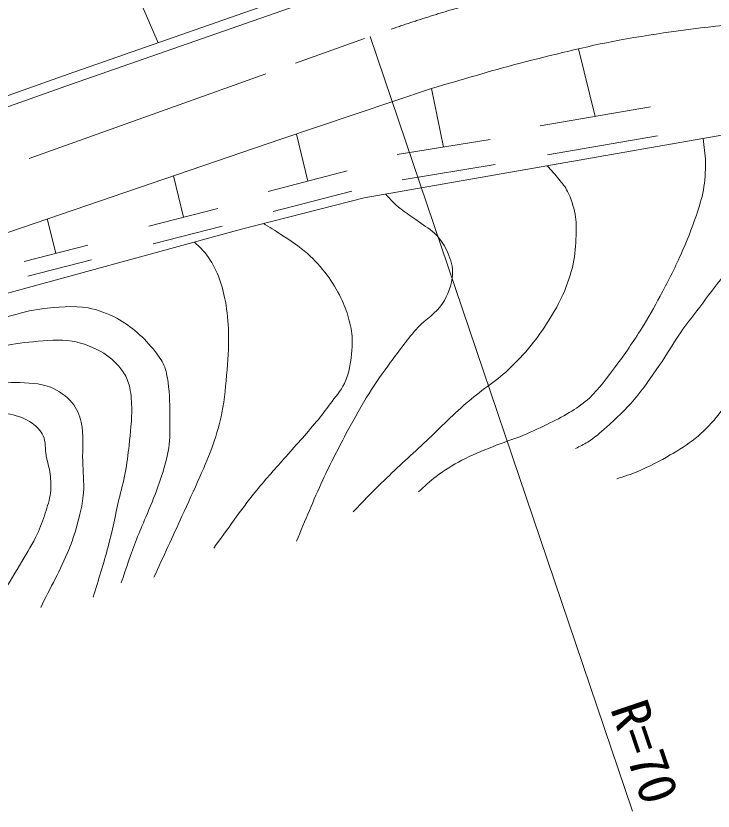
# Model space of a CAD drawing. Units: millimetres, scale not verified. Extents: x 40000 to 680000, y 20000 to 380000.
# Drawn here: x 500178 to 533462, y 264762 to 302706 of the extents above; entities that cross this region are included whole.
import ezdxf
from ezdxf.enums import TextEntityAlignment as Align

# ---------------------------------------------------------------- set-up
doc = ezdxf.new("R2010")
doc.units = ezdxf.units.MM
doc.header["$LTSCALE"] = 1000
doc.linetypes.add('CHAIN', pattern=[18.5, 12, -1.5, 3.5, -1.5])
for name, color, linetype, lineweight in [('M-BGD', 7, 'Continuous', 13), ('M-BMK', 2, 'CHAIN', 13), ('M-BMK-SRVR', 3, 'Continuous', 13)]:
    doc.layers.add(name, color=color, linetype=linetype, lineweight=lineweight)
doc.styles.add('ＭＳ ゴシック', font='')
doc.styles.get('ＭＳ ゴシック').set_extended_font_data('MS Gothic')

msp = doc.modelspace()

# ---------------------------------------------------------------- linework, layer by layer
at = {"layer": 'M-BGD'}
for p, q in [((505966, 303763), (506968, 301426)), ((527836, 297912), (527035, 301137)), ((520593, 296448), (520013, 299244)), ((530467, 298371), (525206, 297453)), ((514107, 294821), (513570, 297068)), ((522814, 296807), (518372, 296089)), ((530810, 296989), (525549, 296070)), ((523062, 295608), (518620, 294890)), ((515986, 295313), (512228, 294328)), ((508176, 293097), (507699, 295068)), ((516216, 294350), (512459, 293365)), ((509821, 293515), (506531, 292680)), ((502090, 291377), (501678, 293015)), ((510026, 292670), (506736, 291835)), ((503610, 291762), (500571, 290993)), ((503787, 291060), (500747, 290291))]:
    msp.add_line(p, q, dxfattribs=at)
for points in [[(437424, 284497), (444302, 283416), (448073, 283392), (451248, 283551), (453470, 283795), (456489, 284298), (459891, 285023), (464064, 286152), (469942, 288262), (475889, 290359), (481157, 292270), (488785, 294998), (502666, 299920), (514436, 304038), (516918, 304959), (519974, 305968), (523785, 306977), (527119, 307705), (530458, 308266), (532449, 308481)], [(437269, 284015), (444261, 282916), (448084, 282892), (451287, 283052), (453539, 283300), (456582, 283807), (460008, 284537), (464214, 285675), (470110, 287791), (476057, 289888), (481327, 291799), (488953, 294527), (502832, 299449), (514606, 303568), (517083, 304487), (520117, 305489), (523902, 306491), (527214, 307214), (530526, 307771), (532503, 307984)], [(456381, 275778), (467289, 279312), (477331, 282582), (485222, 287431), (499845, 292390), (512833, 296819), (520026, 299248)], [(485222, 287431), (494197, 287942), (510953, 292532), (516807, 294024), (534510, 297123), (539627, 293087), (550817, 285962)]]:
    msp.add_lwpolyline(points, dxfattribs=at)
for points, knots in [([(520026, 299248), (521416, 299643), (522796, 300073), (524195, 300434), (525780, 300843), (527368, 301246), (528978, 301543), (530857, 301890), (532756, 302139), (534659, 302328), (536235, 302484), (537819, 302567), (539402, 302614), (540900, 302660), (542400, 302670), (543898, 302614), (545629, 302551), (547354, 302364), (549081, 302232), (551814, 302023), (554547, 301817), (557278, 301586), (563498, 301061), (569711, 300464), (575928, 299903)], [0, 0, 0, 0, 1, 1, 1, 2, 2, 2, 3, 3, 3, 4, 4, 4, 5, 5, 5, 6, 6, 6, 7, 7, 7, 8, 8, 8, 8]), ([(519402, 279993), (519682, 280241), (519943, 280512), (520243, 280735), (520629, 281024), (521042, 281277), (521467, 281502), (521937, 281751), (522435, 281945), (522927, 282146), (523417, 282345), (523924, 282499), (524412, 282702), (524839, 282881), (525259, 283076), (525673, 283284), (526030, 283462), (526389, 283638), (526725, 283853), (527015, 284038), (527304, 284234), (527554, 284471), (528027, 284921), (528410, 285459), (528803, 285980), (529246, 286567), (529661, 287176), (530052, 287799), (530366, 288298), (530653, 288813), (530931, 289333), (531279, 289983), (531620, 290638), (531920, 291312), (532196, 291931), (532447, 292562), (532663, 293205), (532793, 293594), (532925, 293987), (532997, 294392), (533074, 294832), (533101, 295282), (533096, 295728), (533091, 296106), (533021, 296480), (532984, 296856)], [0, 0, 0, 0, 1, 1, 1, 2, 2, 2, 3, 3, 3, 4, 4, 4, 5, 5, 5, 6, 6, 6, 7, 7, 7, 8, 8, 8, 9, 9, 9, 10, 10, 10, 11, 11, 11, 12, 12, 12, 13, 13, 13, 14, 14, 14, 15, 15, 15, 15]), ([(516277, 279048), (516728, 279506), (517171, 279973), (517631, 280421), (518293, 281066), (518981, 281682), (519654, 282314), (520329, 282950), (520976, 283617), (521676, 284225), (522321, 284785), (523053, 285242), (523680, 285821), (524073, 286183), (524437, 286577), (524775, 286990), (525078, 287361), (525356, 287753), (525610, 288159), (525866, 288569), (526110, 288990), (526303, 289433), (526505, 289900), (526678, 290383), (526785, 290881), (526879, 291318), (526909, 291769), (526921, 292217), (526930, 292559), (526934, 292906), (526872, 293243), (526802, 293619), (526684, 293990), (526513, 294332), (526407, 294544), (526251, 294727), (526105, 294913), (525929, 295137), (525730, 295340), (525542, 295553)], [0, 0, 0, 0, 1, 1, 1, 2, 2, 2, 3, 3, 3, 4, 4, 4, 5, 5, 5, 6, 6, 6, 7, 7, 7, 8, 8, 8, 9, 9, 9, 10, 10, 10, 11, 11, 11, 12, 12, 12, 13, 13, 13, 13]), ([(526896, 282061), (527090, 282164), (527293, 282250), (527477, 282370), (527794, 282577), (528085, 282823), (528368, 283075), (528838, 283494), (529293, 283934), (529704, 284411), (530139, 284916), (530512, 285471), (530891, 286019), (531254, 286544), (531565, 287104), (531930, 287627), (532170, 287970), (532433, 288296), (532685, 288629), (533059, 289125), (533423, 289628), (533811, 290114), (534151, 290539), (534516, 290943), (534862, 291363), (535142, 291702), (535431, 292035), (535691, 292390), (535898, 292673), (536112, 292956), (536272, 293268), (536442, 293598), (536569, 293950), (536668, 294307), (536757, 294626), (536785, 294958), (536843, 295283)], [0, 0, 0, 0, 1, 1, 1, 2, 2, 2, 3, 3, 3, 4, 4, 4, 5, 5, 5, 6, 6, 6, 7, 7, 7, 8, 8, 8, 9, 9, 9, 10, 10, 10, 11, 11, 11, 12, 12, 12, 12]), ([(517833, 294204), (517993, 294032), (518138, 293844), (518314, 293688), (518650, 293391), (519044, 293165), (519403, 292896), (519690, 292682), (520013, 292504), (520257, 292241), (520483, 291995), (520673, 291708), (520801, 291400), (520936, 291072), (521045, 290714), (521024, 290360), (520993, 289872), (520804, 289387), (520541, 288975), (520248, 288515), (519731, 288242), (519366, 287837), (518896, 287315), (518483, 286744), (518067, 286179), (517710, 285695), (517361, 285204), (517040, 284695), (516673, 284112), (516340, 283508), (516014, 282901), (515600, 282134), (515201, 281359), (514832, 280569), (514381, 279606), (513991, 278615), (513570, 277638)], [0, 0, 0, 0, 1, 1, 1, 2, 2, 2, 3, 3, 3, 4, 4, 4, 5, 5, 5, 6, 6, 6, 7, 7, 7, 8, 8, 8, 9, 9, 9, 10, 10, 10, 11, 11, 11, 12, 12, 12, 12]), ([(528870, 280616), (529204, 280735), (529546, 280834), (529872, 280974), (530402, 281202), (530919, 281463), (531418, 281754), (531829, 281993), (532237, 282245), (532606, 282545), (532970, 282842), (533311, 283171), (533608, 283535), (533856, 283840), (534069, 284176), (534251, 284525), (534409, 284828), (534517, 285156), (534635, 285477), (534861, 286097), (535036, 286734), (535253, 287357), (535399, 287776), (535528, 288202), (535711, 288607), (535963, 289167), (536293, 289689), (536589, 290227), (536789, 290591), (536969, 290967), (537195, 291316), (537420, 291662), (537663, 291998), (537937, 292305), (538310, 292722), (538752, 293072), (539159, 293456)], [0, 0, 0, 0, 1, 1, 1, 2, 2, 2, 3, 3, 3, 4, 4, 4, 5, 5, 5, 6, 6, 6, 7, 7, 7, 8, 8, 8, 9, 9, 9, 10, 10, 10, 11, 11, 11, 12, 12, 12, 12]), ([(511992, 292797), (512272, 292624), (512559, 292461), (512833, 292278), (513265, 291989), (513707, 291708), (514095, 291362), (514441, 291053), (514757, 290707), (515035, 290336), (515288, 289996), (515504, 289628), (515690, 289247), (515842, 288938), (515969, 288614), (516061, 288282), (516151, 287959), (516223, 287627), (516235, 287293), (516252, 286804), (516189, 286311), (516086, 285833), (516037, 285603), (515969, 285375), (515864, 285165), (515686, 284810), (515418, 284508), (515183, 284188), (514974, 283903), (514758, 283622), (514534, 283350), (514032, 282741), (513493, 282163), (512975, 281568), (512512, 281037), (512030, 280522), (511590, 279972), (510900, 279112), (510278, 278199), (509623, 277313)], [0, 0, 0, 0, 1, 1, 1, 2, 2, 2, 3, 3, 3, 4, 4, 4, 5, 5, 5, 6, 6, 6, 7, 7, 7, 8, 8, 8, 9, 9, 9, 10, 10, 10, 11, 11, 11, 12, 12, 12, 13, 13, 13, 13]), ([(508704, 291916), (508873, 291743), (509062, 291589), (509209, 291398), (509438, 291101), (509635, 290775), (509787, 290433), (509952, 290060), (510057, 289661), (510141, 289262), (510243, 288779), (510301, 288286), (510323, 287794), (510352, 287134), (510307, 286473), (510257, 285814), (510204, 285127), (510143, 284437), (510009, 283761), (509910, 283257), (509763, 282763), (509597, 282277), (509415, 281743), (509181, 281228), (508958, 280710), (508686, 280078), (508390, 279455), (508104, 278829), (507661, 277859), (507214, 276891), (506768, 275922)], [0, 0, 0, 0, 1, 1, 1, 2, 2, 2, 3, 3, 3, 4, 4, 4, 5, 5, 5, 6, 6, 6, 7, 7, 7, 8, 8, 8, 9, 9, 9, 10, 10, 10, 10]), ([(483041, 286091), (483381, 286027), (483719, 285952), (484062, 285900), (484706, 285800), (485354, 285719), (486004, 285664), (486349, 285635), (486696, 285611), (487043, 285615), (487733, 285623), (488424, 285677), (489109, 285763), (489957, 285871), (490794, 286055), (491632, 286221), (492787, 286450), (493942, 286678), (495084, 286963), (495941, 287178), (496785, 287442), (497632, 287693), (498376, 287913), (499109, 288173), (499858, 288374), (500373, 288511), (500888, 288668), (501417, 288732), (502150, 288822), (502903, 288891), (503631, 288769), (504107, 288690), (504564, 288497), (504992, 288275), (505344, 288092), (505669, 287853), (505969, 287594), (506283, 287324), (506568, 287017), (506823, 286691), (506983, 286487), (507141, 286274), (507244, 286036), (507354, 285778), (507401, 285496), (507441, 285219), (507525, 284643), (507524, 284057), (507528, 283475), (507531, 283013), (507550, 282546), (507479, 282089), (507380, 281455), (507166, 280842), (506959, 280234), (506792, 279742), (506575, 279268), (506378, 278787), (506232, 278431), (506071, 278081), (505932, 277723), (505670, 277041), (505446, 276346), (505202, 275657)], [0, 0, 0, 0, 1, 1, 1, 2, 2, 2, 3, 3, 3, 4, 4, 4, 5, 5, 5, 6, 6, 6, 7, 7, 7, 8, 8, 8, 9, 9, 9, 10, 10, 10, 11, 11, 11, 12, 12, 12, 13, 13, 13, 14, 14, 14, 15, 15, 15, 16, 16, 16, 17, 17, 17, 18, 18, 18, 19, 19, 19, 20, 20, 20, 21, 21, 21, 21]), ([(481757, 285302), (482193, 285225), (482629, 285138), (483067, 285071), (483663, 284979), (484259, 284875), (484861, 284836), (486132, 284753), (487411, 284771), (488683, 284836), (489292, 284867), (489900, 284926), (490502, 285021), (491239, 285138), (491965, 285318), (492691, 285491), (493579, 285703), (494449, 285981), (495339, 286184), (495949, 286323), (496566, 286429), (497182, 286543), (497890, 286673), (498599, 286800), (499310, 286914), (499877, 287005), (500443, 287116), (501017, 287161), (501629, 287210), (502255, 287294), (502860, 287186), (503390, 287091), (503913, 286892), (504369, 286605), (504724, 286381), (505039, 286080), (505284, 285739), (505422, 285547), (505517, 285323), (505581, 285095), (505678, 284752), (505696, 284389), (505705, 284032), (505719, 283424), (505644, 282817), (505581, 282213), (505535, 281774), (505477, 281336), (505396, 280902), (505316, 280473), (505197, 280053), (505099, 279628), (504925, 278878), (504775, 278121), (504579, 277376), (504368, 276570), (504109, 275777), (503874, 274977)], [0, 0, 0, 0, 1, 1, 1, 2, 2, 2, 3, 3, 3, 4, 4, 4, 5, 5, 5, 6, 6, 6, 7, 7, 7, 8, 8, 8, 9, 9, 9, 10, 10, 10, 11, 11, 11, 12, 12, 12, 13, 13, 13, 14, 14, 14, 15, 15, 15, 16, 16, 16, 17, 17, 17, 18, 18, 18, 19, 19, 19, 19]), ([(479156, 283704), (479798, 283550), (480441, 283400), (481082, 283241), (481447, 283151), (481810, 283047), (482177, 282963), (482657, 282853), (483135, 282723), (483624, 282666), (484232, 282595), (484848, 282615), (485461, 282611), (486253, 282605), (487045, 282620), (487836, 282648), (488511, 282672), (489186, 282700), (489859, 282759), (490579, 282822), (491304, 282870), (492011, 283019), (492618, 283146), (493202, 283368), (493792, 283557), (494713, 283851), (495616, 284196), (496539, 284485), (497135, 284671), (497726, 284883), (498338, 285004), (498943, 285124), (499559, 285216), (500175, 285208), (500731, 285202), (501310, 285190), (501827, 284986), (502223, 284829), (502595, 284572), (502866, 284243), (503083, 283981), (503213, 283647), (503293, 283316), (503437, 282714), (503347, 282079), (503367, 281460), (503383, 280959), (503439, 280457), (503404, 279957), (503380, 279613), (503317, 279272), (503237, 278937), (503099, 278356), (502920, 277784), (502699, 277230), (502322, 276284), (501808, 275399), (501363, 274483)], [0, 0, 0, 0, 1, 1, 1, 2, 2, 2, 3, 3, 3, 4, 4, 4, 5, 5, 5, 6, 6, 6, 7, 7, 7, 8, 8, 8, 9, 9, 9, 10, 10, 10, 11, 11, 11, 12, 12, 12, 13, 13, 13, 14, 14, 14, 15, 15, 15, 16, 16, 16, 17, 17, 17, 18, 18, 18, 19, 19, 19, 19]), ([(477333, 282584), (477717, 282497), (478098, 282393), (478485, 282323), (479230, 282187), (479983, 282097), (480736, 282013), (481275, 281954), (481815, 281902), (482357, 281877), (482995, 281848), (483635, 281881), (484274, 281865), (485103, 281844), (485931, 281762), (486760, 281754), (487734, 281744), (488710, 281742), (489680, 281828), (490585, 281908), (491484, 282063), (492377, 282236), (493096, 282376), (493807, 282559), (494517, 282743), (495296, 282945), (496059, 283212), (496842, 283399), (497345, 283518), (497849, 283646), (498364, 283696), (498877, 283745), (499404, 283794), (499910, 283696), (500277, 283624), (500645, 283491), (500949, 283275), (501168, 283119), (501369, 282913), (501481, 282669), (501614, 282381), (501560, 282040), (501617, 281729), (501672, 281430), (501780, 281140), (501815, 280838), (501850, 280543), (501863, 280242), (501827, 279947), (501788, 279618), (501681, 279299), (501580, 278983), (501472, 278642), (501349, 278304), (501197, 277981), (500983, 277526), (500711, 277101), (500454, 276669), (500159, 276172), (499881, 275663), (499539, 275197), (499064, 274552), (498492, 273985), (497968, 273379)], [0, 0, 0, 0, 1, 1, 1, 2, 2, 2, 3, 3, 3, 4, 4, 4, 5, 5, 5, 6, 6, 6, 7, 7, 7, 8, 8, 8, 9, 9, 9, 10, 10, 10, 11, 11, 11, 12, 12, 12, 13, 13, 13, 14, 14, 14, 15, 15, 15, 16, 16, 16, 17, 17, 17, 18, 18, 18, 19, 19, 19, 20, 20, 20, 21, 21, 21, 21])]:
    msp.add_open_spline(points, degree=3, knots=knots, dxfattribs=at)
at = {"layer": 'M-BMK'}
msp.add_line((465968, 283457), (517084, 301717), dxfattribs=at)
msp.add_arc((540846, 236124), 69764, 83.98528, 109.91333, dxfattribs=at)
at = {"layer": 'M-BMK-SRVR'}
msp.add_line((517084, 301717), (529621, 264762), dxfattribs=at)

# ---------------------------------------------------------------- texts
at = {"layer": 'M-BMK-SRVR', "style": 'ＭＳ ゴシック'}
msp.add_text('R=70', height=1833, rotation=288.739, dxfattribs=at).set_placement((529621, 264762), align=Align.BOTTOM_RIGHT)

doc.saveas('drawing.dxf')
